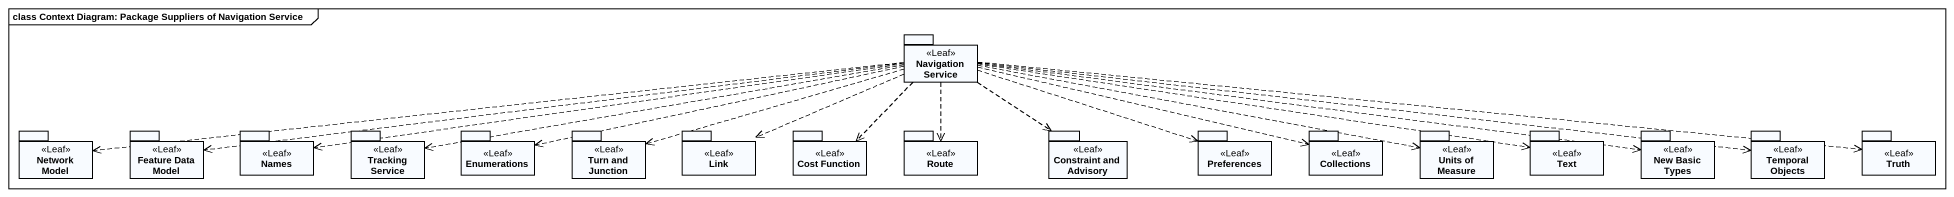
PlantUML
@startuml
mainframe class Context Diagram: Package Suppliers of Navigation Service
package "Navigation Service" as Navigation_Service <<Leaf>> {
}
package "Network Model" as Network_Model <<Leaf>> {
}
package "Feature Data Model" as Feature_Data_Model <<Leaf>> {
}
package Names <<Leaf>> {
}
package "Tracking Service" as Tracking_Service <<Leaf>> {
}
package Enumerations <<Leaf>> {
}
package "Turn and Junction" as Turn_and_Junction <<Leaf>> {
}
package Link <<Leaf>> {
}
package "Cost Function" as Cost_Function <<Leaf>> {
}
package Route <<Leaf>> {
}
package "Constraint and Advisory" as Constraint_and_Advisory <<Leaf>> {
}
package Preferences <<Leaf>> {
}
package "Collections" as Collections_ <<Leaf>> {
}
package "Units of Measure" as Units_of_Measure <<Leaf>> {
}
package Text <<Leaf>> {
}
package "New Basic Types" as New_Basic_Types <<Leaf>> {
}
package "Temporal Objects" as Temporal_Objects <<Leaf>> {
}
package Truth <<Leaf>> {
}
Navigation_Service .left.> Network_Model
Navigation_Service .left.> Feature_Data_Model
Navigation_Service .left.> Names
Navigation_Service .left.> Tracking_Service
Navigation_Service .left.> Enumerations
Navigation_Service .left.> Turn_and_Junction
Navigation_Service .left.> Link
Navigation_Service ..> Cost_Function
Navigation_Service ..> Route
Navigation_Service ..> Constraint_and_Advisory
Navigation_Service .right.> Preferences
Navigation_Service .right.> Collections_
Navigation_Service .right.> Units_of_Measure
Navigation_Service .right.> Text
Navigation_Service .right.> New_Basic_Types
Navigation_Service .right.> Temporal_Objects
Navigation_Service .right.> Truth
@enduml
